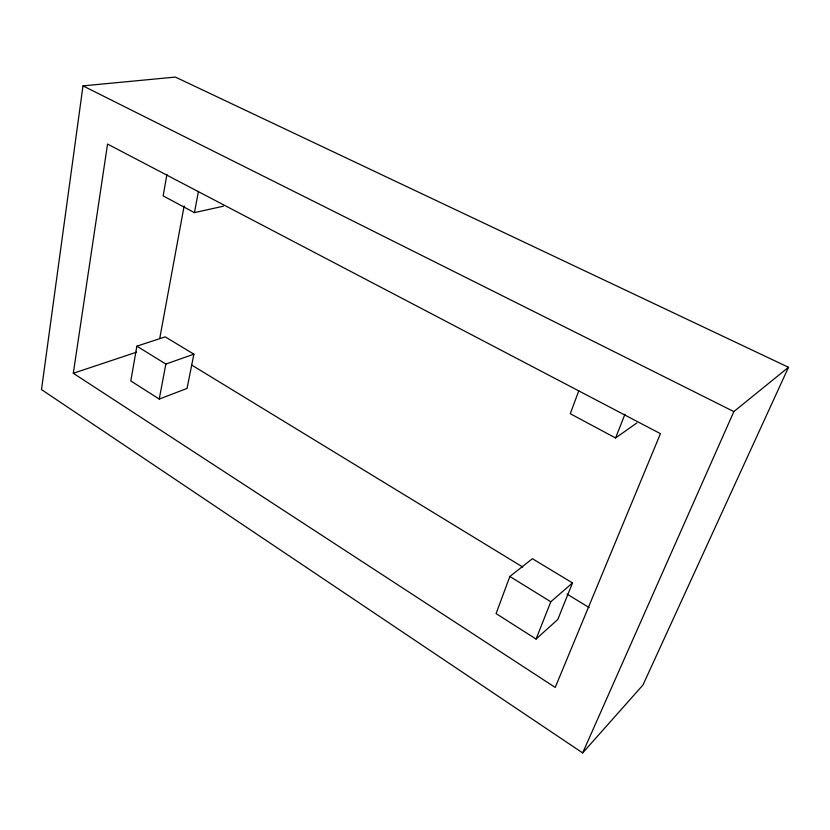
<?xml version="1.0" encoding="UTF-8"?>
<svg xmlns="http://www.w3.org/2000/svg" width="830" height="830" viewBox="0 0 830 830"><rect width="100%" height="100%" fill="white"/><g stroke="black" fill="none" stroke-linecap="round" stroke-linejoin="round"><path stroke-width="1.25" d="M82.99 85.874L41.5 389.581L582.66 752.924L642.96 685.02L788.5 367.285L175.379 77.076L82.99 85.874L733.845 411.587L788.5 367.285M73.299 373.272L107.547 144.067L660.441 433.665L555.218 687.427L73.299 373.272L136.639 352.148M136.877 346.172L130.798 380.939L159.246 399.064L187.03 388.44L193.888 354.171L165.232 336.856L136.877 346.172L165.855 364.059L193.888 354.171M166.934 174.31L163.157 195.901L194.438 212.636L223.478 206.182M159.734 338.464L184.136 205.944M159.246 399.064L165.855 364.059M194.438 212.636L198.422 191.512M509.859 576.476L496.081 613.588L536.066 639.048L557.812 619.45L572.492 582.93L532.393 558.704L509.859 576.476L550.809 601.771L572.492 582.93M578.79 390.774L570.272 413.724L615.57 437.96L636.838 422.968M536.066 639.048L550.809 601.771M615.57 437.96L624.949 414.243M582.66 752.924L733.845 411.587M191.772 365.107L522.765 567.066M567.046 594.083L589.186 607.601"/></g></svg>
